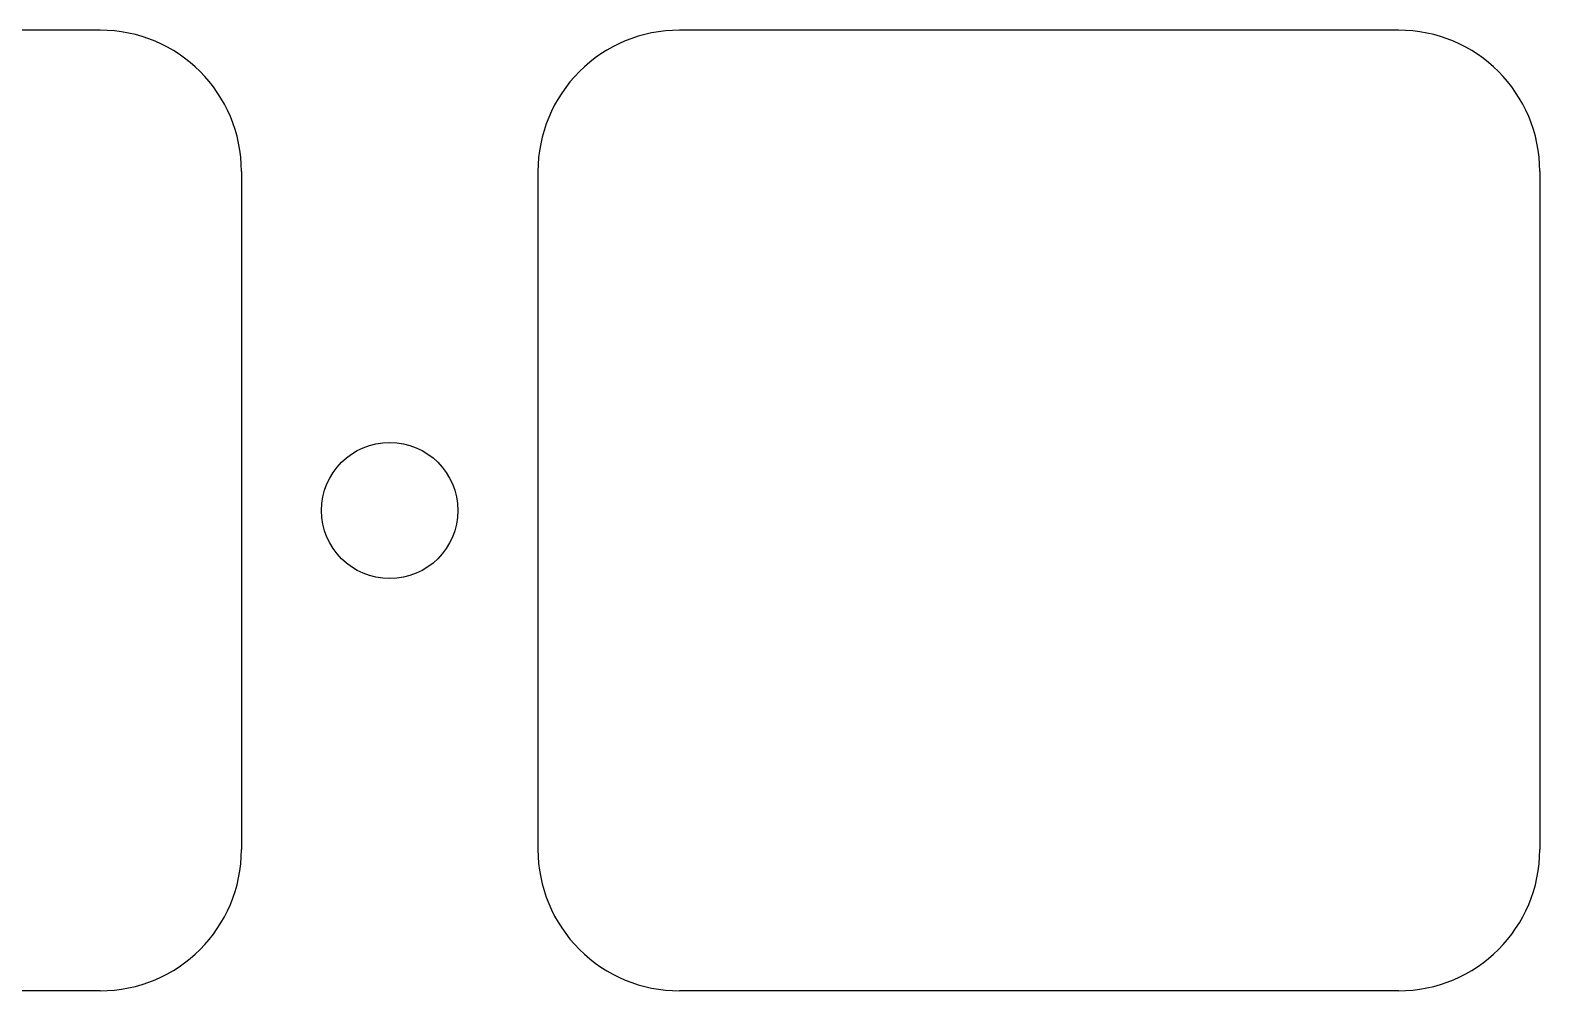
# Model space of a CAD drawing. Header units: millimetres. Extents: x -10 to 277, y -95 to 18.
# Drawn here: x 23.3 to 45.45, y -7.05 to 7.05 of the extents above; entities that cross this region are included whole.
import ezdxf

# ---------------------------------------------------------------- set-up
doc = ezdxf.new("R2010")
doc.units = ezdxf.units.MM
doc.header["$MEASUREMENT"] = 0
doc.layers.add('Edge.Cuts', color=53, linetype='CONTINUOUS')

msp = doc.modelspace()

# ---------------------------------------------------------------- linework, layer by layer
at = {"layer": 'Edge.Cuts', "linetype": 'Continuous'}
for p, q in [((24.325, 7.05), (13.775, 7.05)), ((43.375, 7.05), (32.825, 7.05)), ((26.4, 4.975), (26.4, -4.975)), ((30.75, 4.975), (30.75, -4.975)), ((45.45, 4.975), (45.45, -4.975)), ((24.325, -7.05), (13.775, -7.05)), ((43.375, -7.05), (32.825, -7.05))]:
    msp.add_line(p, q, dxfattribs=at)
at = {"layer": 'Edge.Cuts'}
msp.add_circle((28.575, 0), 1, dxfattribs=at)
for centre, radius, start, end in [((24.324972, 4.974985), 2.075015, 0.0004142, 89.9992269), ((32.824972, 4.974985), 2.074972, 89.9992269, 179.9995858), ((43.374972, 4.974985), 2.075015, 0.0004142, 89.9992269), ((24.324972, -4.975015), 2.075028, 270.0007731, 0.0004142), ((32.824972, -4.975015), 2.074985, 179.9995858, 270.0007731), ((43.374972, -4.975015), 2.075028, 270.0007731, 0.0004142)]:
    msp.add_arc(centre, radius, start, end, dxfattribs=at)

doc.saveas('drawing.dxf')
